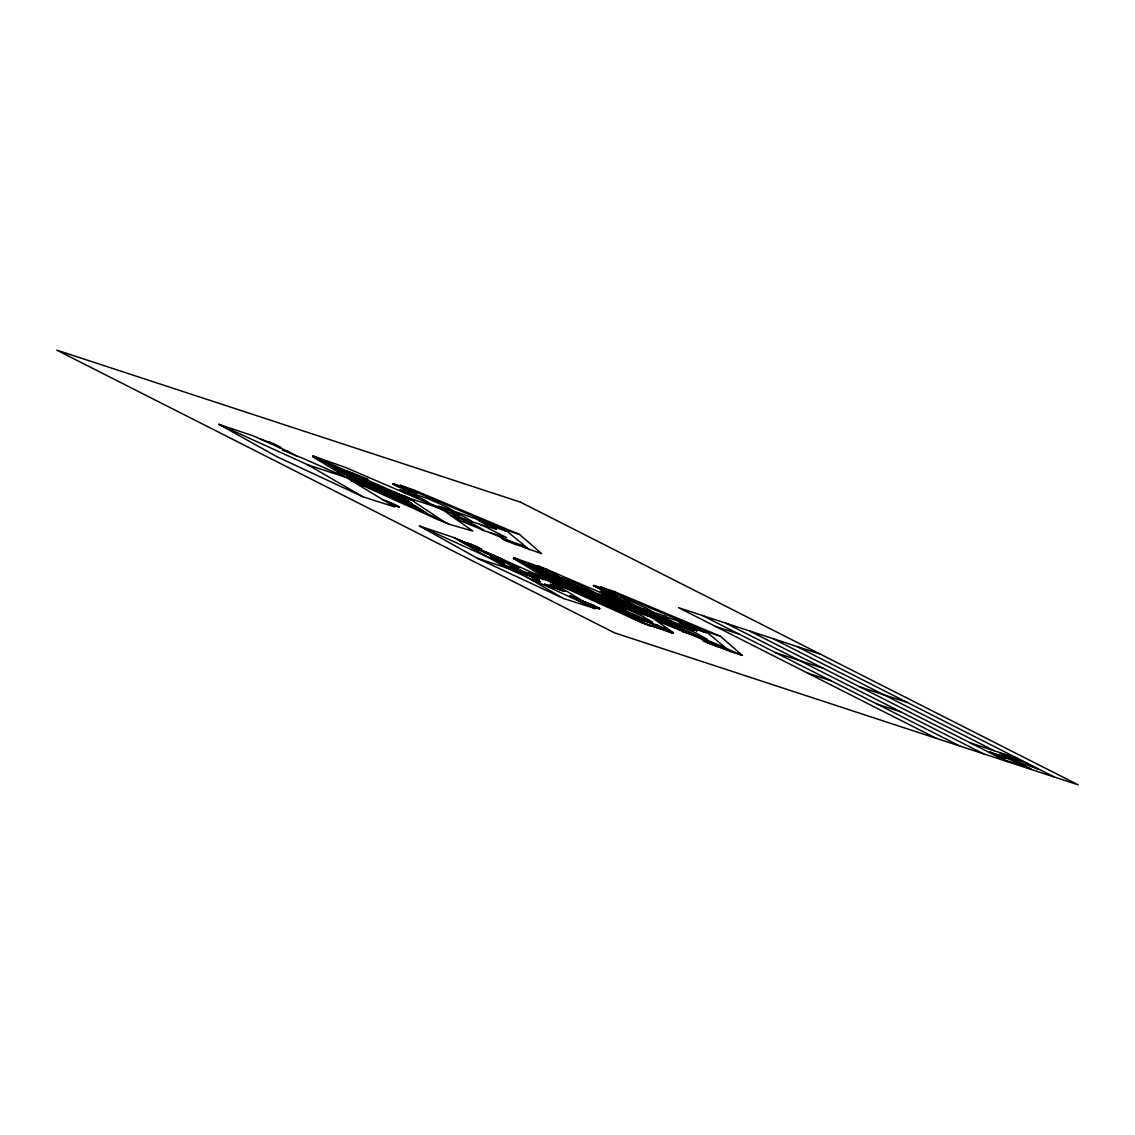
<?xml version="1.0" encoding="UTF-8"?>
<svg xmlns="http://www.w3.org/2000/svg" width="1135" height="1135" viewBox="0 0 1135 1135"><rect width="100%" height="100%" fill="white"/><g stroke="black" fill="none" stroke-linecap="round" stroke-linejoin="round"><path stroke-width="1.5" d="M629.953 608.857L628.818 608.346A17.834 1.334 21.7 0 1 622.647 605.225L626.336 606.814A11.861 0.894 21.7 0 1 628.464 607.906L625.64 607.026A11.393 0.851 21.7 0 1 622.618 605.508L621.994 604.728M391.703 505.061L399.137 506.905M583.319 602.345L579.659 600.812L581.56 601.905A23.665 1.773 21.7 0 0 583.574 602.912L590.526 606.175L599.748 608.601M588.285 594.811L587.15 594.456L599.918 602.472L631.982 616.787L619.738 608.786L578.155 590.186L563.627 581.035L563.967 579.971L568.479 581.006L555.795 575.743A27.325 2.043 21.7 0 0 550.745 573.913L547.666 572.849L577.999 590.087M360.135 483.084L346.686 476.629M530.939 576.268L529.69 575.715A25.864 1.944 21.7 0 0 527.278 574.764L521.986 572.111A17.422 1.305 21.7 0 1 520.809 571.458L501.67 560.179L502.72 560.477C508.977 561.144 473.919 547.098 485.369 552.929L505.799 561.868L525.902 573.288M523.036 574.154L523.703 573.941L518.326 571.132M712.312 642.949L720.058 645.928M359.838 483.368L351.623 480.743M557.81 583.489L560.491 585.022M591.094 596.357L558.221 585.022A28.488 2.142 21.7 0 1 554.561 583.191A20.856 1.561 21.7 0 1 552.929 582.269L552.348 581.773L582.822 592.158L581.56 591.874M280.09 447.786L280.799 447.587M480.644 549.468L481.41 549.269M478.615 520.185L486.716 523.192M641.147 612.332L636.721 610.516A11.407 0.851 21.7 0 1 635.16 609.722L634.096 609.041L639.771 611.212A19.366 1.447 21.7 0 1 641.857 612.276L643.644 613.467L630.124 608.928M726.755 649.56L717.561 645.858A19.863 1.49 21.7 0 1 714.951 644.595L712.298 643.006M989.99 752.037L1000.744 755.612A15.507 1.163 21.7 0 1 1006.731 758.379L1014.548 761.159A23.523 1.759 21.7 0 0 1015.839 761.769L1018.464 762.848M527.165 574.154L522.171 572.324A11.691 0.88 21.7 0 1 521.518 571.955L519.929 571.288L523.746 572.31M663.01 618.49L654.753 615.44A10.811 0.809 21.7 0 1 653.136 614.631L652.114 613.978L660.386 616.972A10.655 0.795 21.7 0 1 662.003 617.795L663.024 618.433M511.488 543.027L526.2 547.794L523.547 546.205A19.962 1.49 21.7 0 0 521.589 545.24L501.613 538.004L507.274 540.657A11.761 0.88 21.7 0 1 509.97 542.033L510.523 542.445M581.077 591.647L578.949 590.583L579.914 590.767M515.219 571.586L512.452 569.926A39.001 2.923 21.7 0 0 509.501 568.436L503.344 565.741L506.196 567.386A39.044 2.923 21.7 0 0 509.076 568.834L522.98 574.14M577.828 590.767L581.177 591.945A25.339 1.901 21.7 0 0 583.362 593.066L590.399 596.187M519.646 572.21L516.397 570.763A18.898 1.419 21.7 0 1 514.637 569.869L503.656 565.769M564.45 581.29L568.55 581.29M593.449 585.759L598.273 587.632M519.929 570.749C517.503 569.359 511.247 566.564 520.866 571.572M535.763 576.807L534.557 576.012A18.912 1.419 21.7 0 0 532.556 575.005L528.754 573.345L530.017 574.154A18.926 1.419 21.7 0 0 532.003 575.147L544.289 579.588L543.112 578.822A17.961 1.348 21.7 0 0 541.125 577.814L537.025 576.211A9.591 0.724 21.7 0 0 538.444 576.92A17.976 1.348 21.7 0 0 540.444 577.928L544.034 579.531M516.155 568.834C531.265 574.565 502.918 561.853 516.042 569.103M674.885 627.244L666.969 624.293A10.853 0.809 21.7 0 1 665.436 623.512L664.472 622.888L672.445 625.825A10.697 0.809 21.7 0 1 673.991 626.605L674.914 627.173M611.765 605.139L613.17 605.65M622.079 604.7L642.367 611.978M617.128 606.984L612.985 605.636M551.624 580.255L552.773 580.581M393.121 483.709L412.927 491.058A19.877 1.49 21.7 0 1 415.07 492.179L416.729 493.37L400.754 487.922M593.747 585.39L612.446 592.47A11.676 0.88 21.7 0 1 613.95 593.264L614.702 593.818L611.552 592.711M488.093 524.938L485.127 523.888M667.848 623.938L669.111 624.747A10.839 0.809 21.7 0 1 670.657 625.527L671.452 626.151M467.932 543.069L468.67 543.708A32.163 2.412 21.7 0 0 476.274 547.609M1015.144 761.046L1035.063 767.884M511.544 568.365L512.155 568.919A30.461 2.284 21.7 0 0 519.787 572.764L522.838 574.083M510.424 542.459L506.182 540.785A11.648 0.88 21.7 0 1 502.663 539.054L501.968 538.6M537.366 576.282L547.34 580.226L545.382 579.049A23.31 1.745 21.7 0 0 543.622 578.155L538.103 575.757L540.047 576.963A23.324 1.745 21.7 0 0 541.778 577.843L542.927 578.382M430.009 503.869L425.54 500.549A50.21 3.76 21.7 0 0 421.496 498.449L399.747 489.469L400.74 490.519A43.286 3.249 21.7 0 0 406.046 493.541M492.618 557.086L504.422 561.328A18.259 1.362 21.7 0 1 505.955 562.109L507.217 562.917L495.768 558.775A19.011 1.419 21.7 0 1 493.909 557.838L492.562 557.015M550.503 584.255L558.633 587.49L550.631 584.355L552.206 584.979A9.577 0.724 21.7 0 1 553.625 585.688L554.206 586.071M498.336 558.69L506.238 561.839M328.341 464.258L343.522 473.479L377.246 488.348M554.944 585.745L558.534 587.476M581.163 591.803L596.442 601.38L631.911 616.759M548.985 585.348L558.803 588.682A16.103 1.206 21.7 0 1 563.357 590.98L552.305 587.164A19.011 1.419 21.7 0 1 550.361 586.199L548.957 585.362M506.934 562.832L503.585 561.314A18.274 1.376 21.7 0 1 502.067 560.548L502.01 560.42M377.785 489.213L380.367 490.008M578.41 590.909L578.538 590.924A69.533 5.221 21.7 0 1 583.858 593.69L588.483 596.712L579.105 593.208M1004.035 759.542A24.133 1.816 21.7 0 0 1005.582 760.351L1018.279 764.11A11.563 0.865 21.7 0 0 1018.719 764.252L1019.117 764.38A21.423 1.603 21.7 0 1 1020.549 764.834L1030.821 768.962M328.313 464.201L357.951 477.182L374.266 487.057M528.924 565.911L562.463 580.127L579.403 590.583M551.908 587.178L544.573 584.27L546.233 585.149M561.442 589.604L557.115 588.214L565.074 591.363M479.055 520.681L488.192 524.838M679.454 622.207L688.803 626.52L687.909 626.492A17.947 1.348 21.7 0 1 680.035 622.548M532.925 567.216L547.751 576.339L576.736 589.164M555.682 588.654L554.377 587.831A18.997 1.419 21.7 0 0 552.404 586.838L549.255 585.433M504.351 563.797L497.442 561.13L498.833 561.669M560.761 590.001L556.944 588.001M518.567 567.372L510.495 564.18L518.539 567.415M1010.944 759.102L1017.4 762.223M513.474 558.434L518.667 559.881L513.474 558.434L553.667 582.893M355.666 479.381L362.817 484.007A72.839 5.462 21.7 0 0 367.3 486.277L385.645 494.491M388.723 496.492L359.369 483.297M577.006 589.249L572.735 587.845L558.165 578.666L529.222 565.968M523.178 572.153L527.151 574.012L526.016 573.53M569.983 583.532L584.241 592.47L617.185 606.955M580.439 591.534L587.135 594.357M338.202 468.471L337.492 468.5L344.501 472.827A73.293 5.491 21.7 0 0 348.984 475.125L369.386 484.262M516.212 568.848L513.006 567.23M583.546 593.35L668.827 631.188M383.644 491.866L415.339 505.898L427.711 513.885L395.817 499.684L378.679 489.511M516.538 559.47L513.587 557.668L546.148 569.117L634.805 607.353L644.084 611.992L673.481 632.791L640.977 622.306L552.674 582.283L562.577 586.795L559.91 585.915M540.671 567.585L546.148 569.117M510.495 568.635L515.914 570.593M573.728 597.024L577.289 598.769L571.685 596.811A9.548 0.709 21.7 0 1 570.181 596.059L571.146 596.357A9.534 0.709 21.7 0 1 572.664 597.109L573.175 597.407M613.099 605.593L599.408 596.769L565.939 582.212M513.559 570.167C504.749 566.223 523.235 574.126 514.481 570.011M580.95 591.69L574.31 589.065L575.743 589.576M629.272 607.111L629.755 607.636A10.811 0.809 21.7 0 1 631.216 608.374L632.223 609.027L628.18 607.395A10.811 0.809 21.7 0 1 626.733 606.658L622.916 604.912M475.522 548.418L483.127 551.511L475.65 548.531L478.715 550.035M528.371 574.324L524.867 572.65L532.613 575.7L529.222 574.111L530.953 574.821M1004.234 755.073L1003.184 754.917L1006.66 756.534A30.574 2.298 21.7 0 0 1007.837 756.917L1009.228 757.357A34.263 2.568 21.7 0 1 1010.519 757.783A31.638 2.369 21.7 0 1 1012.789 758.506L1022.507 761.628L1017.414 759.471A15.72 1.178 21.7 0 0 1015.896 758.889A19.423 1.461 21.7 0 0 1009.455 756.619M479.963 549.978L483.084 551.496M540.26 577.729L539.806 577.389A9.591 0.724 21.7 0 0 538.387 576.665L537.593 576.24M392.128 495.555L391.234 495.47L398.683 499.996A73.08 5.476 21.7 0 0 403.45 502.408L424.575 511.814M544.899 579.191C533.563 573.643 557.597 585.958 547.254 579.786A39.37 2.951 21.7 0 0 544.275 578.268L534.94 574.211L538.26 576.254A39.399 2.951 21.7 0 0 541.154 577.729L542.714 578.495M539.238 579.63L531.662 576.665L539.224 579.687M618.603 599.833L622.25 601.011L621.469 600.401A10.726 0.809 21.7 0 0 620.036 599.663L612.134 596.726L612.999 597.322A10.882 0.823 21.7 0 0 614.432 598.06L621.639 600.841M375.543 484.943L370.407 483.397L378.679 488.461A74.286 5.576 21.7 0 0 383.701 491.001L407.635 501.003L399.506 496.052A74.215 5.561 21.7 0 0 394.115 493.328L374.451 484.801L382.637 489.767A72.81 5.462 21.7 0 0 387.645 492.292L409.366 501.869M590.767 606.26L587.221 604.118A40.165 3.008 21.7 0 0 584.369 602.699L583.645 602.345M628.733 605.04L627.641 604.841L630.095 606.459A25.41 1.901 21.7 0 0 632.819 607.849L638.579 610.63M564.138 587.604L563.144 586.752M600.869 597.351L611.283 601.649L608.573 599.918A29.326 2.199 21.7 0 0 605.679 598.457L595.336 594.13L598.06 595.918A29.354 2.199 21.7 0 0 600.869 597.351A71.505 5.363 21.7 0 1 606.587 600.316L612.758 604.572L587.292 596.513M632.266 607.991L633.004 608.701A10.655 0.795 21.7 0 1 634.465 609.438M495.924 558.987L490.292 556.987L497.541 559.839M498.889 560.179L497.712 559.385M544.587 584.241L548.631 585.547M659.066 617.256L662.372 618.348M547.865 585.873L546.247 584.965M657.534 625.243L660.144 627.045A25.935 1.944 21.7 0 0 662.868 628.393L670.742 631.784M497.343 561.002L504.252 563.726L503.514 563.499M551.936 578.708L547.183 577.091L561.272 585.646L593.038 599.379L564.379 586.596L551.014 578.424M363.072 479.169L347.04 471.167L350.133 472.217A27.325 2.043 21.7 0 1 355.17 474.061L367.868 479.31L363.356 478.275L363.016 479.353L384.212 492.051M500.932 559.768L501.84 560.406M578.155 590.186L578.878 590.399M642.367 614.205L644.027 614.404L638.296 610.885A49.897 3.746 21.7 0 0 634.167 608.8L614.39 600.614L620.107 604.302A49.926 3.746 21.7 0 0 624.023 606.289L640.693 613.624L666.245 621.696L660.91 618.291A45.357 3.405 21.7 0 0 656.839 616.248L638.806 608.473M515.333 544.502L516.084 544.587L515.318 544.02M713.05 643.077L702.224 639.686L702.991 640.339A18.628 1.39 21.7 0 0 710.297 643.914A10.513 0.795 21.7 0 0 712.113 644.708L716.682 646.326L715.93 645.702A18.671 1.405 21.7 0 0 708.822 642.197L703.175 639.913M470.145 521.405L472.401 521.76L466.414 517.957A49.883 3.746 21.7 0 0 461.803 515.63L438.521 506.253L444.579 510.154A49.912 3.746 21.7 0 0 448.935 512.339L468.102 520.71L496.236 529.165M500.322 562.52L498.776 561.825M581.39 589.306L579.985 589.079L587.107 593.449A64.312 4.824 21.7 0 0 591.519 595.676L610.9 604.203M575.729 589.817L580.694 591.264M580.85 591.619L582.468 592.144M376.891 488.972C379.913 489.781 367.456 484.531 372.308 486.078M618.334 605.579L616.731 605.395L623.64 609.58A64.525 4.838 21.7 0 0 628.322 611.949L650.497 621.668M638.338 608.317L636.437 608.062L641.871 611.439A45.372 3.405 21.7 0 0 645.716 613.382L663.705 621.157M676.744 624.903L674.616 624.562L679.879 627.896A45.528 3.419 21.7 0 0 683.937 629.939L704.75 638.863M688.207 626.506L679.553 622.491M569.727 595.733L577.247 598.769M626.236 613.851L652.597 622.122L642.609 616.248L623.64 607.566L591.846 597.152L599.308 601.692A73.08 5.476 21.7 0 0 604.075 604.09L627.655 614.078L620.32 609.623A73.037 5.476 21.7 0 0 615.227 607.055L599.734 599.918M616.035 597.946L616.589 598.528A10.882 0.809 21.7 0 1 618.022 599.266L618.887 599.862L618.22 599.379A10.641 0.795 21.7 0 1 616.22 598.344L615.823 598.102M479.566 548.631A32.688 2.454 21.7 0 0 472.273 544.885L458.639 539.976L461.675 541.821A40.363 3.022 21.7 0 0 464.101 543.083L471.607 546.417L468.627 544.587A40.349 3.022 21.7 0 0 466.13 543.296L464.783 542.629M523.278 574.154L522.355 573.558A31.042 2.327 21.7 0 0 515.02 569.855L513.389 569.103L516.709 570.579A18.884 1.419 21.7 0 1 518.482 571.487L527.278 574.764L525.86 574.126A14.599 1.092 21.7 0 1 522.71 572.607L521.547 572.196M565.939 579.162L563.896 578.822L570.295 582.865A64.723 4.852 21.7 0 0 574.679 585.121L597.365 595.634A69.519 5.207 21.7 0 1 600.089 596.967M603.976 595.705L601.621 595.322L609.154 599.961A64.298 4.824 21.7 0 0 614.078 602.444L636.465 612.191M560.562 584.624L559.172 584.085M353.666 481.41L440.366 520.624L449.531 524.37L472.855 531.109L443.473 510.31L434.18 505.671L345.537 467.436L312.962 455.986L322.34 460.668A30.035 2.256 21.7 0 1 324.752 461.917L327.178 463.506L318.892 459.973A30.049 2.256 21.7 0 1 316.551 458.753L312.849 456.752L343.834 475.593M288.361 451.574L253.403 435.925L218.8 424.291L276.897 456.667L362.945 496.804L394.781 506.948L346.246 477.48L301.584 457.731A27.964 2.1 21.7 0 1 296.32 455.844L282.459 449.999L288.361 451.574L296.859 456.043M522.554 546.8L541.721 553.71L519.56 534.471L413.523 489.823L400.087 485.298L402.003 486.617M545.793 569.188L544.956 569.018L547.155 570.494A26.006 1.944 21.7 0 0 549.439 571.671L558.065 575.261L555.895 573.842A25.991 1.944 21.7 0 0 553.568 572.622L514.68 558.831L517.163 560.435A30.049 2.256 21.7 0 0 519.518 561.655L557.172 575.105M527.066 565.031L527.818 565.145L525.363 563.598A30.035 2.256 21.7 0 0 522.965 562.35L515.687 559.073M626.406 599.578L623.782 599.053L628.464 602.217A45.67 3.419 21.7 0 0 632.223 604.146L651.518 612.559M692.79 628.336A44.903 3.362 21.7 0 0 686.164 624.974L679.425 621.866A24.161 1.816 21.7 0 0 675.453 620.136L663.138 615.936L668.799 619.582A45.372 3.405 21.7 0 0 673.055 621.739L693.584 630.535M585.703 602.217L576.764 599.394L580.609 601.593A40.222 3.022 21.7 0 0 583.376 602.969L584.78 603.65M629.584 616.277L628.861 616.163L632.252 618.121A29.95 2.242 21.7 0 0 635.018 619.483L643.502 623.044L640.126 621.029A30.177 2.256 21.7 0 0 638.026 619.98L629.584 616.277L658.101 625.428L666.486 629.102A26.119 1.958 21.7 0 1 668.558 630.124L671.707 631.982M715.958 646.184L725.591 649.263M563.556 598.5L595.407 608.63L546.871 579.162L454.014 537.621L419.411 525.973L477.523 558.349L563.556 598.5L508.48 566.535L419.411 525.973M643.829 623.214L672.502 633.16L670.714 631.911M730.032 651.476L742.333 655.392L720.186 636.153L614.149 591.505L600.713 586.994L633.046 609.268L730.032 651.476L705.913 631.457L600.713 586.994M383.261 499.953L385.077 500.535M519.05 570.181L519.007 570.153A18.671 1.405 21.7 0 0 516.609 569.415L529.69 575.715L526.101 573.728M404.755 489.511L405.734 489.554A12.386 0.922 21.7 0 0 405.28 489.199M482.091 530.088L506.707 537.72L486.106 527.108A15.124 1.135 21.7 0 0 480.289 524.71M605.65 589.32L604.558 589.065L606.161 590.285A19.891 1.49 21.7 0 0 608.261 591.392L611.41 592.881M601.366 589.604L606.402 591.278A12.386 0.922 21.7 0 0 605.891 590.895A18.472 1.39 21.7 0 0 599.663 587.689L594.981 585.745M685.739 625.569L706.495 632.762L704.608 631.457A19.437 1.461 21.7 0 0 702.012 630.138L690.662 625.697L692.577 627.002A19.437 1.461 21.7 0 0 695.117 628.308L704.792 632.408M523.505 573.899L522.469 573.473A14.982 1.121 21.7 0 1 517.035 570.706M693.513 628.719L695.003 629.017L694.251 628.364M682.717 631.769L707.346 639.346L696.266 633.131L677.127 625.03M454.085 516.028L474.061 524.696A50.068 3.76 21.7 0 1 478.445 526.91L483.978 530.4L461.136 521.064A50.096 3.76 21.7 0 1 456.994 518.979L451.404 515.389L465.946 519.887M450.751 515.46L451.517 515.701M605.366 591.193L617.341 595.052L615.695 593.86A19.877 1.49 21.7 0 0 613.553 592.74L610.971 591.505M521.362 571.728L525.164 573.459L521.972 571.969M654.696 617.71L674.687 626.378A50.068 3.76 21.7 0 1 679.07 628.591L684.604 632.082L661.748 622.76A50.096 3.76 21.7 0 1 657.619 620.661L652.029 617.085L696.862 630.847M610.658 603.777L638.962 612.659L634.408 609.566A15.961 1.192 21.7 0 1 631.94 608.204M536.032 580.425L532.755 578.85L539.934 581.659M401.308 494.846L414.147 500.677L312.962 455.986M443.473 510.31L430.974 504.621L434.18 505.671M820.492 654.214L678.546 607.679L936.304 738.332M715.362 626.35L739.027 634.11M775.843 652.767L823.159 668.274M525.037 572.678L529.279 574.069M513.729 569.217L525.391 573.218L522.455 572.366L524.427 573.104A17.933 1.348 21.7 0 1 526.186 574.012L527.335 574.679M601.933 596.528L614.759 602.373L515.545 558.831M633.202 609.722A17.876 1.334 21.7 0 0 627.059 606.629L625.669 606.019L632.025 608.246M634.805 607.353L631.599 606.303L644.084 611.992M550.177 581.744L559.853 584.922M610.587 601.564L643.659 612.247L641.247 610.658A25.396 1.901 21.7 0 0 638.452 609.225C627.612 603.48 633.415 608.034 626.165 602.231A50.21 3.76 21.7 0 0 622.108 600.131L600.372 591.165L601.366 592.2A43.286 3.249 21.7 0 0 606.658 595.222A49.557 3.717 21.7 0 0 610.928 597.365L628.322 604.912M477.523 558.349L506.848 567.954L595.407 608.63M528.896 575.332L528.655 575.232A23.565 1.773 21.7 0 1 527.662 574.906L527.066 574.636M546.148 578.41A32.844 2.469 21.7 0 0 554.277 582.539L557.725 584.61L586.199 594.513L571.997 587.533M631.94 608.998L644.765 613.113L742.333 655.392M859.989 686.945L907.305 702.452M807.425 673.012L831.075 680.759M877.114 704.097L900.764 711.844M970.453 742.943L1017.769 758.45M1000.715 756.619L1000.488 756.534A15.734 1.178 21.7 0 0 998.757 755.995A13.861 1.036 21.7 0 0 997.693 755.655L996.019 755.073M337.067 473.366L350.772 478.459A33.298 2.497 21.7 0 1 358.49 482.389M431.116 504.351L439.5 507.246M480.431 520.624L501.4 528.442A19.437 1.461 21.7 0 1 503.997 529.775L505.884 531.081L485.127 523.888M218.8 424.291L307.855 464.853L346.246 477.48M411.551 498.946L437.968 507.629M400.087 485.298L505.288 529.775L519.56 534.471M578.566 592.967L567.926 587.958A72.839 5.462 21.7 0 1 563.428 585.688L555.739 581.063L583.362 589.987L601.039 597.89A64.269 4.824 21.7 0 1 605.735 600.259L612.361 604.09L588.27 593.988A72.81 5.462 21.7 0 1 583.248 591.448L575.105 586.426L606.033 596.428L626.307 605.395A64.255 4.824 21.7 0 1 631.571 608.048L634.692 609.552M535.521 574.338L546.772 578.098L560.818 584.596M596.286 594.343L654.654 613.212L650.1 610.162A45.641 3.419 21.7 0 0 646.141 608.119L629.074 600.528L603.054 591.789M679.454 622.377L692.236 625.995M570.678 586.171L597.875 594.839L591.69 590.853A64.667 4.852 21.7 0 0 587.036 588.469L567.67 579.772L538.118 570.125L545.112 574.509A73.293 5.491 21.7 0 0 549.595 576.821L572.083 586.369L565.287 582.113A73.222 5.491 21.7 0 0 560.506 579.659L540.175 570.565M508.48 566.535L546.871 579.162M612.162 600.628L638.579 609.325L640.892 610.942M705.913 631.457L720.186 636.153M529.123 573.445L541.154 577.431M441.614 506.934L474.827 518.44A24.161 1.816 21.7 0 1 478.8 520.17M438.11 506.763L439.131 507.104M566.053 582.113L603.21 597.946L617.057 606.856M642.226 608.615L666.117 616.504M593.818 605.551A17.635 1.319 21.7 0 1 599.209 608.232L599.635 608.488M402.443 490.107L428.462 498.847L445.53 506.423A45.641 3.419 21.7 0 1 449.488 508.48L453.362 510.793M377.458 488.476L412.544 503.997L398.796 495.087L365.158 480.403L378.267 488.717M502.564 538.217L508.225 540.515A18.671 1.405 21.7 0 1 515.262 543.991M471.195 546.318L480.304 549.368L476.218 547.595M560.378 579.616L563.684 580.85M260.142 438.947L271.691 443.217A32.688 2.454 21.7 0 1 278.94 446.949L280.161 447.743M490.419 556.987L493.384 558.519M522.171 572.494L524.044 573.132M557.214 588.228L557.285 588.256A16.16 1.206 21.7 0 0 561.754 590.455L563.357 591.151M616.078 594.783L609.325 591.661A11.676 0.88 21.7 0 1 607.835 590.867L607.097 590.285L610.545 591.562M634.962 609.977L630.961 608.232M673.481 632.791L666.103 630.322L672.502 633.16M527.434 574.849L530.059 575.885L528.201 575.204M640.977 622.306L650.142 626.052M577.46 586.937L586.88 590.767M522.894 572.678L521.32 571.898L523.973 572.749L496.577 556.661M681.057 622.32L687.342 624.888A18.699 1.405 21.7 0 1 694.166 628.336M595.308 594.286L587.348 591.065M593.917 597.606L608.261 602.685L600.117 597.734A74.215 5.561 21.7 0 0 594.726 595.01L571.033 585.078L579.29 590.157A74.286 5.576 21.7 0 0 584.312 592.683L586.681 593.818A25.325 1.901 21.7 0 1 588.923 594.953L591.122 596.301M642.68 613.24L637.983 611.297A17.408 1.305 21.7 0 1 634.451 609.594M559.697 584.865L555.37 583.049M394.37 484.049L399.052 485.993A18.472 1.39 21.7 0 1 405.152 489.157M557.597 581.46L561.485 582.979M552.844 581.9L555.682 583.064M674.261 627.073L670.941 625.683A10.655 0.795 21.7 0 1 668.472 624.449L665.11 623.03M599.365 608.502L598.131 608.005A15.904 1.192 21.7 0 1 591.846 604.87M385.262 500.592L393.263 503.883M612.787 596.868L615.766 598.074M585.873 602.274L593.889 605.565M577.233 599.507L584.17 602.756A23.651 1.773 21.7 0 1 586.227 603.777L588.114 604.87L584.809 603.508M525.193 573.402L523.959 572.65M531.875 576.793L535.124 578.311M652.937 614.134L656.853 615.808A10.811 0.809 21.7 0 1 658.47 616.631L659.109 617A10.314 0.78 21.7 0 1 656.016 615.411M598.826 608.814L594.456 606.927A32.489 2.44 21.7 0 1 586.369 602.869L585.319 602.188M626.378 606.161L630.195 607.849M547.41 577.148L577.318 590.555M492.845 557.072L495.839 558.434A18.997 1.419 21.7 0 1 497.712 559.385M510.665 564.208L514.098 565.911M579.488 590.611L599.394 599.649M532.868 578.864L534.528 579.616M523.348 572.834L519.958 571.373L521.036 571.941M375.132 487.894L374.025 487.483L379.558 489.54A15.805 1.192 21.7 0 0 377.657 488.547M524.781 573.246L521.944 572.338M575.785 589.59L578.566 590.853L576.211 589.76A65.22 4.895 21.7 0 0 572.451 587.93L545.765 575.544A74.768 5.604 21.7 0 1 541.267 573.232L534.216 568.777L556.448 578.311A74.697 5.604 21.7 0 1 561.243 580.779L568.124 585.092L562.279 583.191M459.278 540.147L464.91 542.856M518.369 567.358L515.091 565.741M520.256 570.181L517.134 568.649M398.91 487.128L399.931 487.156A11.79 0.88 21.7 0 0 397.647 485.95L392.838 484.077L398.385 486.915M375.642 488.093L377.941 489.171M532.414 575.686L530.854 574.977M539.054 579.616L535.947 578.098M593.491 585.816L600.543 588.838A11.79 0.88 21.7 0 0 598.273 587.632M504.536 561.144C509.232 563.244 500.095 558.959 504.507 560.917M512.552 568.748L518.553 571.245M517.234 571.359L515.914 570.763M574.083 588.185L574.821 588.497M268.981 441.997L275.28 444.636M469.606 543.679L475.905 546.318M386.326 501.003L390.071 502.677M547.226 578.297L551.383 580.155A33.298 2.497 21.7 0 1 559.115 584.071M586.937 602.685L590.697 604.359M484.787 523.746L478.601 520.298M537.947 565.868L543.154 568.11M631.599 606.303L638.579 609.325M451.106 515.716L451.985 516.099M489.951 532.613L503.599 538.558M513.587 557.668L518.667 559.881M601.791 589.789L601.28 589.562A17.536 1.319 21.7 0 1 594.456 586.071M543.991 578.878L543.112 578.467M584.412 593.548L583.362 593.236M370.833 485.17L347.126 474.643L333.931 466.599M410.983 502.918L383.446 490.703L370.805 482.758M485.369 552.929L496.946 557.526A27.964 2.1 21.7 0 0 502.209 559.413L505.799 561.868M544.034 578.907L543.168 578.51M995.892 755.03C990.103 751.512 1012.973 760.677 1002.333 757.116A11.79 0.88 21.7 0 1 1000.815 756.648M479.254 548.404L481.396 549.198A15.706 1.178 21.7 0 0 475.721 546.275M386.95 495.3L363.767 484.9L352.12 477.807M426.022 512.765L399.463 500.861L388.156 493.796M614.29 606.799L628.336 615.567M443.984 521.873L449.531 524.37M557.725 584.61L562.577 586.795M455.49 513.772L451.531 512.226L452.524 512.949A10.811 0.809 21.7 0 0 454.128 513.758L458.895 515.659L457.859 514.949A10.811 0.809 21.7 0 0 456.227 514.127L455.49 513.772A10.314 0.78 21.7 0 0 458.483 515.304M467.79 522.724L463.917 521.178L464.825 521.83A10.853 0.809 21.7 0 0 466.357 522.597L471.011 524.469L470.046 523.845A10.839 0.809 21.7 0 0 468.5 523.065L467.79 522.724A10.598 0.795 21.7 0 0 470.245 523.959M496.662 559.512L497.527 559.825L495.853 559.129M720.257 646.241L720.682 646.439A11.676 0.88 21.7 0 1 722.584 647.376L723.804 648.184L718.341 646.014A11.676 0.88 21.7 0 1 716.469 645.091L715.277 644.269L722.201 646.936A19.962 1.49 21.7 0 1 724.158 647.901L726.826 649.504M503.713 563.584L501.415 562.435M464.527 542.672L461.307 541.281L462.754 542.218A23.438 1.759 21.7 0 0 464.91 543.324L468.954 545.098L467.492 544.176A23.424 1.759 21.7 0 0 465.307 543.055M565.627 587.419L584.752 595.534L577.133 590.895A74.243 5.561 21.7 0 0 572.324 588.469L552.036 579.843L553.71 581.134A62.581 4.696 21.7 0 0 565.826 587.476M538.401 580.865L539.905 581.645L534.259 579.659M538.302 580.992L536.713 580.141M404.684 495.952L414.147 500.677M605.295 597.634L614.759 602.373M574.622 588.611L578.24 590.214A15.805 1.192 21.7 0 1 580.07 591.151L580.255 591.292M576.566 590.129L583.617 593.662M1026.735 763.302L1038.426 769.331L1036.212 768.508A13.535 1.021 21.7 0 1 1035.077 767.898M518.156 569.94L517.205 569.429M796.827 646.468L1054.585 777.106M1016.988 762.011L1026.083 766.622A21.31 1.603 21.7 0 0 1026.494 766.82L1028.097 767.586A29.169 2.185 21.7 0 1 1029.998 768.523L1030.75 768.92M773.176 638.707L994.118 750.689M1004.035 759.542L999.892 757.428A24.133 1.816 21.7 0 1 998.006 756.52L992.274 753.541A12.4 0.936 21.7 0 1 990.032 752.051M749.511 630.947L1007.27 761.599M725.861 623.2L983.619 753.839M702.196 615.44L959.955 746.092M526.087 573.388L527.151 573.97M522.171 572.324L521.462 571.912M579.063 590.512L580.098 591.179M379.374 489.355L378.452 488.83M496.903 559.47L494.505 558.42M501.613 560.293L501.386 560.122A9.477 0.709 21.7 0 0 499.939 559.371L498.563 558.76L502.848 560.25M417.623 497.697L417.41 497.584A10.882 0.809 21.7 0 0 415.977 496.846L411.523 495.044L412.388 495.64A10.882 0.823 21.7 0 0 413.807 496.378L418.276 498.18L417.623 497.697A10.641 0.795 21.7 0 1 415.594 496.662M580.34 591.491L544.147 575.175L529.009 565.982M598.457 608.246L599.564 608.942M454.014 537.621L506.848 567.954M358.532 482.403L359.88 483.34M307.855 464.853L362.945 496.804M546.077 578.382L544.871 577.545M479.651 548.659L480.758 549.397M1015.187 761.117L1015.626 761.358A10.002 0.752 21.7 0 0 1016.974 762.011M352.233 478.927L346.601 475.409L375.6 488.263L388.78 496.477M579.772 590.881L564.577 581.276M543.622 568.578L589.405 598.159M611.41 601.266L645.262 623.796M410.799 499.584L444.65 522.114M399.023 506.792L398.655 506.565A17.635 1.319 21.7 0 0 393.207 503.869M407.578 490.462L411.381 493.087M352.332 478.97L351.424 478.161L371.712 486.787A74.243 5.561 21.7 0 1 376.508 489.213L384.127 493.853L365.002 485.737A73.534 5.519 21.7 0 1 359.341 482.886M614.149 591.505L644.765 613.113M551.709 580.34L551.908 580.482A10.116 0.752 21.7 0 0 552.192 580.666A17.82 1.334 21.7 0 0 557.852 583.503M505.288 529.775L529.421 549.794M280.756 447.502L280.771 447.516A15.706 1.178 21.7 0 0 275.11 444.594M398.981 507.288L397.846 506.565A33 2.469 21.7 0 0 390.014 502.663M641.19 612.29L640.126 611.609A11.393 0.851 21.7 0 0 638.537 610.814M1026.735 763.316A18.827 1.419 21.7 0 0 1018.067 759.386L1014.151 757.811A13.932 1.05 21.7 0 0 1009.625 756.109L1000.091 753.399L1013.768 760.691A12.996 0.979 21.7 0 1 1013.087 760.336L1012.661 760.109A14.996 1.121 21.7 0 0 1011.881 759.698A18.543 1.39 21.7 0 0 1011.54 759.499L1011.455 759.457A11.563 0.865 21.7 0 1 1011.157 759.301M1004.12 755.016A20.841 1.561 21.7 0 1 1009.526 756.648M555.724 583.078A22.53 1.688 21.7 0 1 562.832 586.639M692.719 628.308A34.291 2.568 21.7 0 1 696.933 630.876M358.49 482.985A27.623 2.071 21.7 0 1 362.533 485.071L363.867 485.964L357.61 483.34A28.488 2.142 21.7 0 1 353.95 481.495M486.716 523.192A18.699 1.405 21.7 0 1 493.555 526.64L494.392 527.335L492.902 527.037A33.795 2.54 21.7 0 1 496.307 529.194M590.64 604.345A33 2.469 21.7 0 1 598.429 608.246M594.215 585.986A11.463 0.865 21.7 0 1 593.633 585.547M479.339 548.432A16.841 1.263 21.7 0 1 474.033 545.694M703.218 631.273L696.493 628.662A11.506 0.865 21.7 0 1 694.989 627.896L693.896 627.087L700.579 629.755A11.506 0.865 21.7 0 1 702.111 630.535L703.218 631.315M639.133 607.934L645.205 611.836A49.912 3.746 21.7 0 0 649.546 614.035L673.027 623.441L667.025 619.639A49.883 3.746 21.7 0 0 662.414 617.312L639.133 607.934M442.905 521.32L434.407 517.801A29.95 2.242 21.7 0 1 431.64 516.439L428.25 514.481L437.401 518.298A30.177 2.256 21.7 0 1 439.5 519.348L442.891 521.348M387.461 494.193L394.966 498.79A74.555 5.59 21.7 0 0 399.747 501.202L423.213 511.19L415.793 506.678A74.513 5.59 21.7 0 0 410.686 504.096L387.461 494.193M588.086 595.875L595.591 600.486A74.555 5.59 21.7 0 0 600.372 602.898L623.839 612.872L616.418 608.36A74.513 5.59 21.7 0 0 611.311 605.778L588.086 595.875M333.605 467.081L340.656 471.55A74.768 5.604 21.7 0 0 345.154 473.863L367.513 483.411L360.618 479.084A74.697 5.604 21.7 0 0 355.837 476.629L333.605 467.081M394.71 492.448L397.434 494.236A29.354 2.199 21.7 0 0 400.244 495.669L410.671 499.967L407.962 498.237A29.326 2.199 21.7 0 0 405.067 496.761L394.824 492.448M505.784 566.89L507.146 567.741A22.828 1.717 21.7 0 0 509.161 568.763L512.836 570.38L511.445 569.543A22.799 1.702 21.7 0 0 509.416 568.522L505.855 566.904M702.622 640.211L703.289 640.736A11.648 0.88 21.7 0 0 706.807 642.467L710.581 643.715A11.761 0.88 21.7 0 0 707.871 642.339L702.678 640.211M520.497 502.167L56.75 350.133L614.503 632.833L1078.25 784.867L520.497 502.167"/></g></svg>
